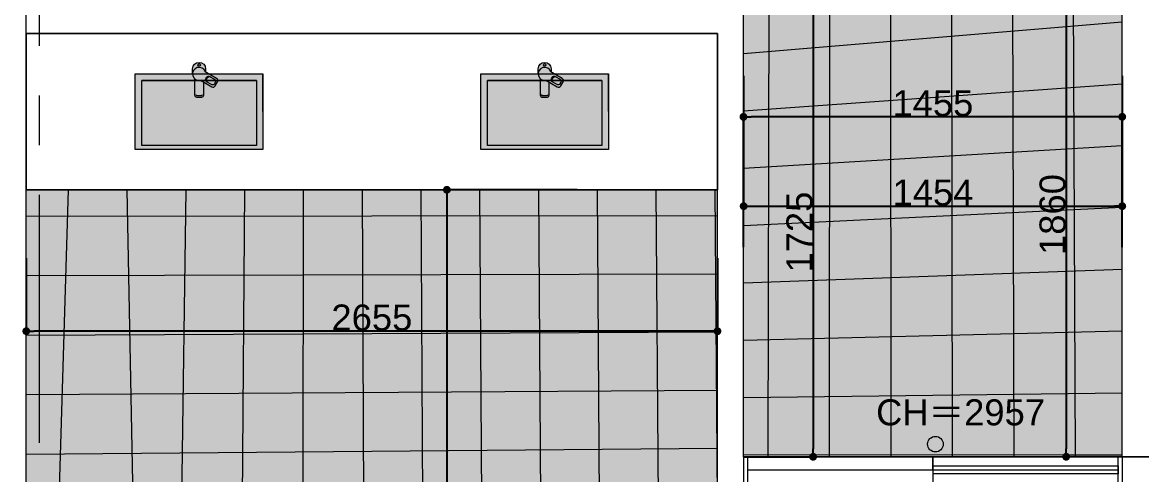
# Model space of a CAD drawing. Header units: millimetres. Extents: x 0 to 1313252738, y -131 to 560100888.
# Drawn here: x 1312631289 to 1312635588, y 560033109 to 560034845 of the extents above; entities that cross this region are included whole.
import ezdxf

# ---------------------------------------------------------------- set-up
doc = ezdxf.new("R2010")
doc.units = ezdxf.units.MM
doc.linetypes.add('CENTERX2', pattern=[101.60000000000001, 63.5, -12.7, 12.7, -12.7])
doc.layers.get('0').update_dxf_attribs({"lineweight": 0})
for name, color, linetype, lineweight in [('0002CH現状', 5, 'Continuous', 0), ('0005文字', 7, 'Continuous', 0), ('001通り芯', 6, 'CENTERX2', 0), ('002外周躯体', 7, 'Continuous', 13), ('003間仕切り', 7, 'Continuous', 13), ('004寸法', 7, 'Continuous', 0), ('005床材(石)', 7, 'Continuous', 0), ('006サウナヒータ-', 7, 'Continuous', 0), ('007石材', 7, 'Continuous', 0), ('008衛生陶器', 7, 'Continuous', 0), ('建具', 7, 'Continuous', 0)]:
    doc.layers.add(name, color=color, linetype=linetype, lineweight=lineweight)
doc.styles.add('onnjuku', font='arial.ttf')
doc.dimstyles.new('onnjuku', dxfattribs={"dimtxt": 100, "dimasz": 30, "dimexe": 1.25, "dimexo": 0.625, "dimtad": 1, "dimdec": 0, "dimtxsty": 'onnjuku', "dimblk": 'DOT', "dimcen": 2.5, "dimadec": 0, "dimazin": 0, "dimtfac": 1, "dimtdec": 0, "dimtmove": 0, "dimatfit": 3, "dimfxl": 500, "dimfxlon": 1, "dimarcsym": 0})
pattern_1 = [(180, (68091.55091500282, -10975.83522522449), (-1.42e-14, -228.6), []), (270, (68091.55091500282, -10975.83522522449), (228.6, -4.26e-14), [])]

# ---------------------------------------------------------------- blocks, each defined once
blk = doc.blocks.new('_Dot')
at = {"color": 0, "linetype": 'ByBlock', "lineweight": -2}
blk.add_line((-0.5, 0), (-1, 0), dxfattribs=at)
at = {"color": 0, "linetype": 'ByBlock', "const_width": 0.5}
blk.add_lwpolyline([(-0.25, 0, 1), (0.25, 0, 1)], format="xyb", close=True, dxfattribs=at)
blk = doc.blocks.new('*D138')
at = {"layer": '0002CH現状', "color": 0, "lineweight": -2, "transparency": 16777216}
for p, q in [((1312634059.125972, 560033982.185552), (1312634059.125972, 560034483.435552)), ((1312635484.125972, 560034482.185552), (1312634089.125972, 560034482.185552)), ((1312635514.125972, 560033982.185552), (1312635514.125972, 560034483.435552))]:
    blk.add_line(p, q, dxfattribs=at)
at = {"layer": 'Defpoints', "color": 0, "transparency": 16777216}
for p in [(1312634059.125972, 560034482.185552), (1312634059.125972, 560033177.233134), (1312635514.125972, 560033177.233134)]:
    blk.add_point(p, dxfattribs=at)
at = {"layer": '0002CH現状', "color": 0, "lineweight": -2, "transparency": 16777216, "xscale": 30, "yscale": 30, "zscale": 30, "rotation": 180}
blk.add_blockref('_Dot', (1312634059.125972, 560034482.185552), dxfattribs=at)
at = {"layer": '0002CH現状', "color": 0, "lineweight": -2, "transparency": 16777216, "xscale": 30, "yscale": 30, "zscale": 30}
blk.add_blockref('_Dot', (1312635514.125972, 560034482.185552), dxfattribs=at)
at = {"layer": '0002CH現状', "color": 0, "transparency": 16777216, "insert": (1312634786.625972, 560034533.8678508), "char_height": 100, "attachment_point": 5, "style": 'onnjuku'}
blk.add_mtext('1455', dxfattribs=at)
blk = doc.blocks.new('*D114')
at = {"layer": '004寸法', "color": 0, "lineweight": -2, "transparency": 16777216}
for p, q in [((1312634059.750973, 560034639.2119393), (1312634059.750973, 560034137.9619393)), ((1312635514.125972, 560034639.2119393), (1312635514.125972, 560034137.9619393)), ((1312634089.750973, 560034139.2119393), (1312635484.125972, 560034139.2119393))]:
    blk.add_line(p, q, dxfattribs=at)
at = {"layer": 'Defpoints', "color": 0, "transparency": 16777216}
for p in [(1312634059.750973, 560034902.2331344), (1312635514.125972, 560034902.2331344), (1312635514.125972, 560034139.2119393)]:
    blk.add_point(p, dxfattribs=at)
at = {"layer": '004寸法', "color": 0, "lineweight": -2, "transparency": 16777216, "xscale": 30, "yscale": 30, "zscale": 30, "rotation": 180}
blk.add_blockref('_Dot', (1312634059.750973, 560034139.2119393), dxfattribs=at)
at = {"layer": '004寸法', "color": 0, "lineweight": -2, "transparency": 16777216, "xscale": 30, "yscale": 30, "zscale": 30}
blk.add_blockref('_Dot', (1312635514.125972, 560034139.2119393), dxfattribs=at)
at = {"layer": '004寸法', "color": 0, "transparency": 16777216, "insert": (1312634786.938472, 560034190.8942382), "char_height": 100, "attachment_point": 5, "style": 'onnjuku'}
blk.add_mtext('1454', dxfattribs=at)
blk = doc.blocks.new('*D115')
at = {"layer": '004寸法', "color": 0, "lineweight": -2, "transparency": 16777216}
for p, q in [((1312635513.500973, 560035037.2331343), (1312635297.358815, 560035037.2331343)), ((1312635298.608815, 560035007.2331342), (1312635298.608815, 560033207.2331344)), ((1312635513.500973, 560033177.2331344), (1312635297.358815, 560033177.2331344))]:
    blk.add_line(p, q, dxfattribs=at)
at = {"layer": 'Defpoints', "color": 0, "transparency": 16777216}
for p in [(1312635514.125973, 560035037.2331343), (1312635298.608815, 560033177.2331344), (1312635514.125973, 560033177.2331344)]:
    blk.add_point(p, dxfattribs=at)
at = {"layer": '004寸法', "color": 0, "lineweight": -2, "transparency": 16777216, "xscale": 30, "yscale": 30, "zscale": 30}
for p, rotation in [((1312635298.608815, 560035037.2331343), 90), ((1312635298.608815, 560033177.2331344), 270)]:
    blk.add_blockref('_Dot', p, dxfattribs=dict(at, rotation=rotation))
at = {"layer": '004寸法', "color": 0, "transparency": 16777216, "insert": (1312635246.926517, 560034107.2331339), "char_height": 100, "attachment_point": 5, "rotation": 90, "style": 'onnjuku'}
blk.add_mtext('1860', dxfattribs=at)
blk = doc.blocks.new('*D92')
at = {"layer": '004寸法', "color": 0, "lineweight": -2, "transparency": 16777216}
for p, q in [((1312631304.125972, 560033939.108134), (1312631304.125972, 560033658.1322434)), ((1312633959.125972, 560033939.108134), (1312633959.125972, 560033658.1322434)), ((1312633929.125972, 560033659.3822432), (1312631334.125972, 560033659.3822432))]:
    blk.add_line(p, q, dxfattribs=at)
at = {"layer": 'Defpoints', "color": 0, "transparency": 16777216}
for p in [(1312631304.125972, 560033939.7331342), (1312633959.125972, 560033939.7331342), (1312631304.125972, 560033659.3822432)]:
    blk.add_point(p, dxfattribs=at)
at = {"layer": '004寸法', "color": 0, "lineweight": -2, "transparency": 16777216, "xscale": 30, "yscale": 30, "zscale": 30, "rotation": 180}
blk.add_blockref('_Dot', (1312631304.125972, 560033659.3822432), dxfattribs=at)
at = {"layer": '004寸法', "color": 0, "lineweight": -2, "transparency": 16777216, "xscale": 30, "yscale": 30, "zscale": 30}
blk.add_blockref('_Dot', (1312633959.125972, 560033659.3822432), dxfattribs=at)
at = {"layer": '004寸法', "color": 0, "transparency": 16777216, "insert": (1312632631.625972, 560033711.0645419), "char_height": 100, "attachment_point": 5, "style": 'onnjuku'}
blk.add_mtext('2655', dxfattribs=at)
blk = doc.blocks.new('*D76')
at = {"layer": '004寸法', "color": 0, "lineweight": -2, "transparency": 16777216}
for p, q in [((1312633419.818418, 560034202.2331344), (1312632918.568418, 560034202.2331344)), ((1312632919.818418, 560034172.2331344), (1312632919.818418, 560030857.2331345)), ((1312633419.818418, 560030827.2331345), (1312632918.568418, 560030827.2331345))]:
    blk.add_line(p, q, dxfattribs=at)
at = {"layer": 'Defpoints', "color": 0, "transparency": 16777216}
for p in [(1312633959.125972, 560034202.2331344), (1312632919.818418, 560030827.2331345), (1312633959.125972, 560030827.2331345)]:
    blk.add_point(p, dxfattribs=at)
at = {"layer": '004寸法', "color": 0, "lineweight": -2, "transparency": 16777216, "xscale": 30, "yscale": 30, "zscale": 30}
for p, rotation in [((1312632919.818418, 560034202.2331344), 90), ((1312632919.818418, 560030827.2331345), 270)]:
    blk.add_blockref('_Dot', p, dxfattribs=dict(at, rotation=rotation))
at = {"layer": '004寸法', "color": 0, "transparency": 16777216, "insert": (1312632868.102013, 560032514.7331338), "char_height": 100, "attachment_point": 5, "rotation": 90, "style": 'onnjuku'}
blk.add_mtext('3375', dxfattribs=at)
blk = doc.blocks.new('*D74')
at = {"layer": '0005文字', "color": 0, "lineweight": -2, "transparency": 16777216}
for p, q in [((1312634060.375973, 560034902.2331346), (1312634327.699434, 560034902.2331346)), ((1312634326.449434, 560034872.2331346), (1312634326.449434, 560033207.2331344)), ((1312634060.375973, 560033177.2331344), (1312634327.699434, 560033177.2331344))]:
    blk.add_line(p, q, dxfattribs=at)
at = {"layer": 'Defpoints', "color": 0, "transparency": 16777216}
for p in [(1312634059.750973, 560034902.2331346), (1312634059.750973, 560033177.2331344), (1312634326.449434, 560033177.2331344)]:
    blk.add_point(p, dxfattribs=at)
at = {"layer": '0005文字', "color": 0, "lineweight": -2, "transparency": 16777216, "xscale": 30, "yscale": 30, "zscale": 30}
for p, rotation in [((1312634326.449434, 560034902.2331346), 90), ((1312634326.449434, 560033177.2331344), 270)]:
    blk.add_blockref('_Dot', p, dxfattribs=dict(at, rotation=rotation))
at = {"layer": '0005文字', "color": 0, "transparency": 16777216, "insert": (1312634274.767136, 560034039.733134), "char_height": 100, "attachment_point": 5, "rotation": 90, "style": 'onnjuku'}
blk.add_mtext('1725', dxfattribs=at)

msp = doc.modelspace()

# ---------------------------------------------------------------- hatches: boundary and pattern name
at = {"layer": '0002CH現状', "transparency": 33554687}
h = msp.add_hatch(color=5, dxfattribs=at)
h.dxf.hatch_style = 1
h.paths.add_polyline_path([(1312634766.403833, 560033225.6749926, 1), (1312634826.218787, 560033225.6749926, 1)])
at = {"layer": '005床材(石)', "true_color": 0x939598, "transparency": 33554556}
h = msp.add_hatch(color=252, dxfattribs=at)
h.dxf.hatch_style = 1
h.paths.add_polyline_path([(1312636513.966737, 560036011.4351348), (1312638713.966737, 560036011.4351348), (1312638704.125972, 560038330.733134), (1312633429.125972, 560038330.733134), (1312633429.125972, 560041160.7331392), (1312631829.125972, 560041160.7331392), (1312631809.125971, 560041160.7331392), (1312631809.125972, 560035992.2331342), (1312631854.125972, 560035992.2331342), (1312632134.125972, 560035992.2331342), (1312632134.125972, 560035967.233134), (1312631854.125972, 560035967.233134), (1312631854.125972, 560035762.233134), (1312632949.125972, 560035762.233134), (1312632949.125972, 560035967.233134), (1312632709.125972, 560035967.233134), (1312632709.125972, 560035992.2331342), (1312633219.125972, 560035992.2331342), (1312633219.125972, 560035967.233134), (1312632979.125972, 560035967.233134), (1312632979.125972, 560035762.233134), (1312634029.125972, 560035762.233134), (1312634029.125972, 560035967.233134), (1312633794.125972, 560035967.233134), (1312633794.125972, 560035992.2331342), (1312634059.125972, 560035992.2331342), (1312634059.125972, 560035762.233134), (1312636504.125972, 560035762.233134), (1312636504.125972, 560035862.233134), (1312636504.125972, 560035962.233134)])
h.paths.add_polyline_path([(1312635514.125972, 560035037.233134), (1312636484.249844, 560035037.4254731), (1312636484.249844, 560035057.4433168), (1312636484.125972, 560035642.2331342), (1312636484.125972, 560035662.233134), (1312636504.125972, 560035662.233134), (1312636504.125972, 560035762.233134), (1312634059.125972, 560035762.233134), (1312634059.125972, 560034902.233134), (1312634059.125972, 560033177.233134), (1312635514.125972, 560033177.233134)])
h.paths.add_polyline_path([(1312634029.125972, 560035762.233134), (1312632979.125972, 560035762.233134), (1312632979.125972, 560034902.233134), (1312634029.125972, 560034902.233134)])
h.paths.add_polyline_path([(1312632949.125972, 560035762.233134), (1312631854.125972, 560035762.233134), (1312631854.125972, 560034902.233134), (1312632949.125972, 560034902.233134)])
at = {"layer": '005床材(石)', "true_color": 0xc7c8ca, "transparency": 33554556}
h = msp.add_hatch(color=9, dxfattribs=at)
h.dxf.hatch_style = 1
h.paths.add_polyline_path([(1312638704.125972, 560033077.233134), (1312636819.125972, 560033077.233134), (1312636729.125972, 560033077.233134), (1312633959.125972, 560033077.233134), (1312633959.125972, 560034202.233134), (1312631304.125972, 560034202.233134), (1312631304.125972, 560030877.2331342), (1312631754.125972, 560030877.2331342), (1312631754.125972, 560030827.2331342), (1312632583.125972, 560030827.2331342), (1312635899.125972, 560030827.2331342), (1312636399.125972, 560030827.2331342), (1312636399.125972, 560031877.2331342), (1312636704.125972, 560031877.2331342), (1312636704.125972, 560030377.2331343), (1312637544.125972, 560030377.2331343), (1312637544.125972, 560030212.233134), (1312638504.125972, 560030212.233134), (1312638504.125972, 560030777.233134), (1312638704.125972, 560030777.233134)])
at = {"layer": '006サウナヒータ-', "transparency": 33554556}
h = msp.add_hatch(dxfattribs=at)
h.set_pattern_fill('ANSI37', color=0, scale=72, angle=135)
h.set_pattern_definition(pattern_1)
h.paths.add_polyline_path([(1312633429.125972, 560041160.733134), (1312635001.625972, 560041160.733134), (1312635001.625972, 560041412.233134), (1312634397.125972, 560041412.233134), (1312634397.125972, 560041378.7331392), (1312633098.125972, 560041378.7331392), (1312633098.125972, 560041335.7331392), (1312633109.125987, 560041335.7331392), (1312633109.125987, 560041160.7331328), (1312633109.125987, 560041160.7331327), (1312633109.125987, 560041335.7331392), (1312633089.125987, 560041335.7331392), (1312633089.125987, 560041160.733133), (1312633089.125987, 560041160.7331328), (1312633089.125987, 560041335.7331392), (1312633069.125987, 560041335.7331392), (1312633069.125986, 560041160.7331331), (1312633069.125987, 560041160.733133), (1312633069.125987, 560041335.7331392), (1312633049.125986, 560041335.7331392), (1312633049.125986, 560041160.7331332), (1312633049.125986, 560041160.7331331), (1312633049.125986, 560041335.7331392), (1312633029.125986, 560041335.7331392), (1312633029.125986, 560041160.7331333), (1312633029.125986, 560041160.7331332), (1312633029.125986, 560041335.7331392), (1312633009.125986, 560041335.7331392), (1312633009.125986, 560041160.7331334), (1312633009.125986, 560041160.7331333), (1312633009.125986, 560041335.7331392), (1312632989.125986, 560041335.7331392), (1312632989.125986, 560041160.7331334), (1312632989.125986, 560041160.7331333), (1312632989.125986, 560041335.7331392), (1312632969.125985, 560041335.7331392), (1312632969.125985, 560041160.7331336), (1312632969.125985, 560041160.7331334), (1312632969.125985, 560041335.7331392), (1312632949.125985, 560041335.7331392), (1312632949.125985, 560041160.7331336), (1312632949.125985, 560041160.7331336), (1312632949.125985, 560041335.7331392), (1312632929.125985, 560041335.7331392), (1312632929.125985, 560041160.7331338), (1312632929.125985, 560041160.7331336), (1312632929.125985, 560041335.7331392), (1312632909.125985, 560041335.7331392), (1312632909.125985, 560041160.7331339), (1312632909.125985, 560041160.7331338), (1312632909.125985, 560041335.7331392), (1312632889.125985, 560041335.7331392), (1312632889.125984, 560041160.733134), (1312632889.125985, 560041160.7331339), (1312632889.125985, 560041335.7331392), (1312632869.125984, 560041335.7331392), (1312632869.125984, 560041160.733134), (1312632869.125984, 560041160.733134), (1312632869.125984, 560041335.7331392), (1312632849.125984, 560041335.7331392), (1312632849.125984, 560041160.733134), (1312632849.125984, 560041160.733134), (1312632849.125984, 560041335.7331392), (1312632829.125984, 560041335.7331392), (1312632829.125983, 560041160.7331342), (1312632829.125984, 560041160.733134), (1312632829.125984, 560041335.7331392), (1312632809.125984, 560041335.7331392), (1312632809.125983, 560041160.7331343), (1312632809.125984, 560041160.7331342), (1312632809.125984, 560041335.7331392), (1312632789.125983, 560041335.7331392), (1312632789.125983, 560041160.7331345), (1312632789.125983, 560041160.7331343), (1312632789.125983, 560041335.7331392), (1312632769.125983, 560041335.7331392), (1312632769.125983, 560041160.7331346), (1312632769.125983, 560041160.7331345), (1312632769.125983, 560041335.7331392), (1312632749.125983, 560041335.7331392), (1312632749.125983, 560041160.7331346), (1312632749.125983, 560041160.7331346), (1312632749.125983, 560041335.7331392), (1312632729.125983, 560041335.7331392), (1312632729.125982, 560041160.7331349), (1312632729.125983, 560041160.7331346), (1312632729.125983, 560041335.7331392), (1312632709.125982, 560041335.7331392), (1312632709.125982, 560041160.7331349), (1312632709.125982, 560041160.7331346), (1312632709.125982, 560041335.7331392), (1312632689.125982, 560041335.7331392), (1312632689.125982, 560041160.7331349), (1312632689.125982, 560041160.7331349), (1312632689.125982, 560041335.7331392), (1312632669.125982, 560041335.7331392), (1312632669.125982, 560041160.733135), (1312632669.125982, 560041160.7331349), (1312632669.125982, 560041335.7331392), (1312632649.125982, 560041335.7331392), (1312632649.125981, 560041160.7331351), (1312632649.125982, 560041160.733135), (1312632649.125982, 560041335.7331392), (1312632629.125981, 560041335.7331392), (1312632629.125981, 560041160.7331353), (1312632629.125981, 560041160.7331351), (1312632629.125981, 560041335.7331392), (1312632609.125981, 560041335.7331392), (1312632609.125981, 560041160.7331353), (1312632609.125981, 560041160.7331353), (1312632609.125981, 560041335.7331392), (1312632589.125981, 560041335.7331392), (1312632589.125981, 560041160.7331357), (1312632589.125981, 560041160.7331353), (1312632589.125981, 560041335.7331392), (1312632529.12598, 560041335.7331392), (1312632529.12598, 560041160.7331357), (1312632529.12598, 560041160.7331357), (1312632529.12598, 560041335.7331392), (1312632509.12598, 560041335.7331392), (1312632509.12598, 560041160.7331358), (1312632509.12598, 560041160.7331357), (1312632509.12598, 560041335.7331392), (1312632489.12598, 560041335.7331392), (1312632489.125979, 560041160.733136), (1312632489.12598, 560041160.7331358), (1312632489.12598, 560041335.7331392), (1312632469.125979, 560041335.7331392), (1312632469.125979, 560041160.7331362), (1312632469.125979, 560041160.733136), (1312632469.125979, 560041335.7331392), (1312632449.125979, 560041335.7331392), (1312632449.125979, 560041160.7331363), (1312632449.125979, 560041160.7331362), (1312632449.125979, 560041335.7331392), (1312632429.125979, 560041335.7331392), (1312632429.125979, 560041160.7331363), (1312632429.125979, 560041160.7331363), (1312632429.125979, 560041335.7331392), (1312632409.125979, 560041335.7331392), (1312632409.125979, 560041160.7331363), (1312632409.125979, 560041160.7331363), (1312632409.125979, 560041335.7331392), (1312632389.125979, 560041335.7331392), (1312632389.125978, 560041160.7331365), (1312632389.125979, 560041160.7331363), (1312632389.125979, 560041335.7331392), (1312632369.125978, 560041335.7331392), (1312632369.125978, 560041160.7331367), (1312632369.125978, 560041160.7331365), (1312632369.125978, 560041335.7331392), (1312632349.125978, 560041335.7331392), (1312632349.125978, 560041160.7331368), (1312632349.125978, 560041160.7331367), (1312632349.125978, 560041335.7331392), (1312632329.125978, 560041335.7331392), (1312632329.125978, 560041160.7331369), (1312632329.125978, 560041160.7331368), (1312632329.125978, 560041335.7331392), (1312632309.125978, 560041335.7331392), (1312632309.125977, 560041160.733137), (1312632309.125978, 560041160.7331369), (1312632309.125978, 560041335.7331392), (1312632289.125977, 560041335.7331392), (1312632289.125977, 560041160.7331371), (1312632289.125977, 560041160.733137), (1312632289.125977, 560041335.7331392), (1312632269.125977, 560041335.7331392), (1312632269.125977, 560041160.7331371), (1312632269.125977, 560041160.733137), (1312632269.125977, 560041335.7331392), (1312632249.125977, 560041335.7331392), (1312632249.125977, 560041160.7331372), (1312632249.125977, 560041160.7331371), (1312632249.125977, 560041335.7331392), (1312632229.125977, 560041335.7331392), (1312632229.125976, 560041160.7331372), (1312632229.125977, 560041160.7331372), (1312632229.125977, 560041335.7331392), (1312632209.125977, 560041335.7331392), (1312632209.125976, 560041160.7331374), (1312632209.125977, 560041160.7331372), (1312632209.125977, 560041335.7331392), (1312632189.125976, 560041335.7331392), (1312632189.125976, 560041160.7331376), (1312632189.125976, 560041160.7331374), (1312632189.125976, 560041335.7331392), (1312632169.125976, 560041335.7331392), (1312632169.125976, 560041160.7331377), (1312632169.125976, 560041160.7331376), (1312632169.125976, 560041335.7331392), (1312632149.125976, 560041335.7331392), (1312632149.125976, 560041160.7331378), (1312632149.125976, 560041160.7331377), (1312632149.125976, 560041335.7331392), (1312632129.125975, 560041335.7331392), (1312632129.125975, 560041160.7331378), (1312632129.125975, 560041160.7331377), (1312632129.125975, 560041335.7331392), (1312632109.125975, 560041335.7331392), (1312632109.125975, 560041160.733138), (1312632109.125975, 560041160.7331378), (1312632109.125975, 560041335.7331392), (1312632089.125975, 560041335.7331392), (1312632089.125975, 560041160.733138), (1312632089.125975, 560041160.733138), (1312632089.125975, 560041335.7331392), (1312632069.125975, 560041335.7331392), (1312632069.125974, 560041160.7331381), (1312632069.125975, 560041160.733138), (1312632069.125975, 560041335.7331392), (1312632049.125975, 560041335.7331392), (1312632049.125974, 560041160.7331383), (1312632049.125975, 560041160.7331381), (1312632049.125975, 560041335.7331392), (1312632029.125974, 560041335.7331392), (1312632029.125974, 560041160.7331383), (1312632029.125974, 560041160.7331383), (1312632029.125974, 560041335.7331392), (1312632009.125974, 560041335.7331392), (1312632009.125974, 560041160.7331384), (1312632009.125974, 560041160.7331383), (1312632009.125974, 560041335.7331392), (1312631989.125974, 560041335.7331392), (1312631989.125973, 560041160.7331384), (1312631989.125974, 560041160.7331383), (1312631989.125974, 560041335.7331392), (1312631969.125974, 560041335.7331392), (1312631969.125973, 560041160.7331387), (1312631969.125974, 560041160.7331384), (1312631969.125974, 560041335.7331392), (1312631949.125973, 560041335.7331392), (1312631949.125973, 560041160.7331388), (1312631949.125973, 560041160.7331387), (1312631949.125973, 560041335.7331392), (1312631929.125973, 560041335.7331392), (1312631929.125973, 560041160.7331388), (1312631929.125973, 560041160.7331388), (1312631929.125973, 560041335.7331392), (1312631909.125973, 560041335.7331392), (1312631909.125973, 560041160.7331389), (1312631909.125973, 560041160.7331388), (1312631909.125973, 560041335.7331392), (1312631889.125973, 560041335.7331392), (1312631889.125972, 560041160.7331392), (1312631889.125973, 560041160.7331389), (1312631889.125973, 560041335.7331392), (1312631869.125972, 560041335.7331392), (1312631869.125972, 560041160.7331392), (1312631849.125972, 560041160.7331392), (1312631849.125972, 560041335.7331392), (1312631829.125972, 560041335.7331392), (1312631829.125972, 560041160.7331392), (1312631809.125971, 560041160.7331392), (1312631809.125972, 560035992.2331342), (1312631854.125972, 560035992.2331342), (1312632134.125972, 560035992.2331342), (1312632134.125972, 560035967.233134), (1312631854.125972, 560035967.233134), (1312631854.125972, 560035762.233134), (1312632949.125972, 560035762.233134), (1312632949.125972, 560035967.233134), (1312632709.125972, 560035967.233134), (1312632709.125972, 560035992.2331342), (1312633219.125972, 560035992.2331342), (1312633219.125972, 560035967.233134), (1312632979.125972, 560035967.233134), (1312632979.125972, 560035762.233134), (1312634029.125972, 560035762.233134), (1312634029.125972, 560035967.233134), (1312633794.125972, 560035967.233134), (1312633794.125972, 560035992.2331342), (1312634059.125972, 560035992.2331342), (1312634059.125972, 560035762.233134), (1312636504.125972, 560035762.233134), (1312636504.125972, 560035862.233134), (1312636504.125972, 560035962.233134), (1312636544.972286, 560036012.233134), (1312638744.972287, 560036012.233134), (1312638704.125972, 560038330.733134), (1312633429.125972, 560038330.733134)])
h.paths.add_polyline_path([(1312636484.249844, 560035057.4433168), (1312636484.125972, 560035642.2331342), (1312636484.125972, 560035662.233134), (1312636504.125972, 560035662.233134), (1312636504.125972, 560035762.233134), (1312634059.125972, 560035762.233134), (1312634059.125972, 560034902.233134), (1312634059.125972, 560033177.233134), (1312635514.125972, 560033177.233134), (1312635514.125972, 560035037.233134), (1312636484.249844, 560035037.4254731)])
h.paths.add_polyline_path([(1312634029.125972, 560035762.233134), (1312632979.125972, 560035762.233134), (1312632979.125972, 560034902.233134), (1312634029.125972, 560034902.233134)])
h.paths.add_polyline_path([(1312632949.125972, 560035762.233134), (1312631854.125972, 560035762.233134), (1312631854.125972, 560034902.233134), (1312632949.125972, 560034902.233134)])
h = msp.add_hatch(dxfattribs=at)
h.set_pattern_fill('ANSI37', color=0, scale=72, angle=135)
h.set_pattern_definition(pattern_1)
h.paths.add_polyline_path([(1312633959.125972, 560034202.233134), (1312631304.125972, 560034202.233134), (1312631304.125972, 560030877.2331342), (1312631754.125972, 560030877.2331342), (1312631754.125972, 560030827.2331342), (1312632583.125972, 560030827.2331342), (1312635899.125972, 560030827.2331342), (1312636399.125972, 560030827.2331342), (1312636399.125972, 560031877.2331342), (1312636704.125972, 560031877.2331342), (1312636704.125972, 560030377.2331343), (1312637544.125972, 560030377.2331343), (1312637544.125972, 560030212.233134), (1312638504.125972, 560030212.233134), (1312638504.125972, 560030777.233134), (1312638704.125972, 560030777.233134), (1312638704.125972, 560033077.233134), (1312636819.125972, 560033077.233134), (1312636729.125972, 560033077.233134), (1312633959.125972, 560033077.233134)])
at = {"layer": '008衛生陶器'}
h = msp.add_hatch(color=256, dxfattribs=at)
h.dxf.hatch_style = 1
h.paths.add_polyline_path([(1312631950.608241, 560034622.1444035), (1312631747.865321, 560034622.1444035), (1312631747.865321, 560034372.1444035), (1312632187.865321, 560034372.1444035), (1312632187.865321, 560034622.1444035), (1312632039.971415, 560034622.1444035, -0.1550729069515483), (1312632038.673767, 560034616.22778), (1312632030.044126, 560034601.2808024, -0.4142135648326373), (1312632016.383872, 560034597.6205484), (1312631985.608242, 560034615.3888668), (1312631985.608242, 560034564.9834732, -0.4142135623730958), (1312631978.608241, 560034557.9834732), (1312631957.608241, 560034557.9834732, -0.4142135623730951), (1312631950.608241, 560034564.9834732)], flags=0)
h.paths.add_polyline_path([(1312631942.865321, 560034647.1438596), (1312631942.865321, 560034647.1444035), (1312631722.865321, 560034647.1444035), (1312631722.865321, 560034357.1444035), (1312632212.865321, 560034357.1444035), (1312632212.865321, 560034647.1444035), (1312632005.124604, 560034647.1444035), (1312632035.013513, 560034629.8880339, -0.2434998529817749), (1312632039.971415, 560034622.1444035), (1312632187.865321, 560034622.1444035), (1312632187.865321, 560034372.1444035), (1312631747.865321, 560034372.1444035), (1312631747.865321, 560034622.1444035), (1312631950.608241, 560034622.1444035), (1312631950.608241, 560034629.0559212, -0.2050259976580694)], flags=17)
h.paths.add_polyline_path([(1312631985.608242, 560034615.3888668), (1312631973.907309, 560034622.1444035), (1312631950.608241, 560034622.1444035), (1312631950.608241, 560034564.9834732, 0.4142135623730951), (1312631957.608241, 560034557.9834732), (1312631978.608241, 560034557.9834732, 0.4142135623730951), (1312631985.608242, 560034564.9834732)], flags=0)
h.paths.add_polyline_path([(1312631942.865321, 560034647.1444035, 0.476038314882645), (1312631972.988379, 560034622.6749476), (1312631973.907309, 560034622.1444035), (1312631973.907309, 560034622.1444035), (1312631993.067548, 560034622.1444035, -0.1882625669440174), (1312631993.945231, 560034627.8960118), (1312631997.574873, 560034634.1827352, -0.4142135594913529), (1312632008.503076, 560034637.1109383), (1312632027.183386, 560034626.3258559, -0.1759637925065705), (1312632030.697064, 560034622.1444035), (1312632039.971415, 560034622.1444035, 0.2434998529817749), (1312632035.013513, 560034629.8880339), (1312632005.124604, 560034647.1444035)], flags=0)
h.paths.add_polyline_path([(1312631942.865321, 560034647.1444035), (1312632005.124604, 560034647.1444035), (1312631991.618021, 560034654.942433, 0.8527606071672857)])
h.paths.add_polyline_path([(1312631942.865321, 560034666.2859253), (1312631942.865321, 560034647.1438596, -0.8527700033611896), (1312631991.618021, 560034654.942433), (1312631992.865321, 560034654.2223039), (1312631992.865321, 560034666.2859253, 1)])
h.paths.add_polyline_path([(1312631962.865321, 560034681.2859253, -1), (1312631972.865321, 560034681.2859253, -1)], flags=16)
h.paths.add_polyline_path([(1312631962.865321, 560034681.2859253, 1), (1312631972.865321, 560034681.2859253, 1)], flags=0)
h.paths.add_polyline_path([(1312631950.608241, 560034629.0559212, -0.2050259976514249), (1312631942.865321, 560034647.1438596), (1312631942.865321, 560034647.1444035), (1312631722.865321, 560034647.1444035), (1312631722.865321, 560034357.1444035), (1312632212.865321, 560034357.1444035), (1312632212.865321, 560034647.1444035), (1312632005.124604, 560034647.1444035), (1312632035.013513, 560034629.8880339, -0.2434998529817749), (1312632039.971415, 560034622.1444035), (1312632039.971415, 560034622.1444035), (1312632187.865321, 560034622.1444035), (1312632187.865321, 560034372.1444035), (1312631747.865321, 560034372.1444035), (1312631747.865321, 560034622.1444035), (1312631950.608241, 560034622.1444035)], flags=17)
h.paths.add_polyline_path([(1312631950.608241, 560034629.0559212), (1312631950.608241, 560034622.1444035), (1312631967.865321, 560034622.1444035, -0.1928073641222115)], flags=0)
h.paths.add_polyline_path([(1312631942.865321, 560034647.1444035, 0.476038314882645), (1312631972.988379, 560034622.6749476), (1312631973.907309, 560034622.1444035), (1312631993.067548, 560034622.1444035), (1312632039.971415, 560034622.1444035, 0.2434998529817749), (1312632035.013513, 560034629.8880339), (1312632005.124604, 560034647.1444035)], flags=0)
at = {"layer": '008衛生陶器', "true_color": 0xffffff}
h = msp.add_hatch(color=7, dxfattribs=at)
h.dxf.hatch_style = 1
h.paths.add_polyline_path([(1312631985.608242, 560034615.3888668), (1312631973.907309, 560034622.1444035), (1312631950.608241, 560034622.1444035), (1312631950.608241, 560034564.9834732, 0.4142135623730951), (1312631957.608241, 560034557.9834732), (1312631978.608241, 560034557.9834732, 0.4142135623730951), (1312631985.608242, 560034564.9834732)], flags=16)
h.paths.add_polyline_path([(1312631950.608241, 560034564.9834732), (1312631950.608241, 560034622.1444035), (1312631747.865321, 560034622.1444035), (1312631747.865321, 560034372.1444035), (1312632187.865321, 560034372.1444035), (1312632187.865321, 560034622.1444035), (1312632039.971415, 560034622.1444035, -0.155072906951548), (1312632038.673767, 560034616.22778), (1312632030.044126, 560034601.2808024, -0.4142135648326374), (1312632016.383872, 560034597.6205484), (1312631985.608242, 560034615.3888668), (1312631985.608242, 560034564.9834732, -0.4142135623730951), (1312631978.608241, 560034557.9834732), (1312631957.608241, 560034557.9834732, -0.414213562373095)], flags=17)
h.paths.add_polyline_path([(1312631942.865321, 560034647.1438596), (1312631942.865321, 560034647.1444035), (1312631722.865321, 560034647.1444035), (1312631722.865321, 560034357.1444035), (1312632212.865321, 560034357.1444035), (1312632212.865321, 560034647.1444035), (1312632005.124604, 560034647.1444035), (1312632035.013513, 560034629.8880339, -0.2434998529817745), (1312632039.971415, 560034622.1444035), (1312632187.865321, 560034622.1444035), (1312632187.865321, 560034372.1444035), (1312631747.865321, 560034372.1444035), (1312631747.865321, 560034622.1444035), (1312631950.608241, 560034622.1444035), (1312631950.608241, 560034629.0559212, -0.2050259976527539)])
h.paths.add_polyline_path([(1312631950.608241, 560034629.0559212), (1312631950.608241, 560034622.1444035), (1312631967.865321, 560034622.1444035, -0.1928073641222115)], flags=16)
h.paths.add_polyline_path([(1312632005.124604, 560034647.1444035), (1312632005.124604, 560034647.1444035), (1312631942.865321, 560034647.1444035, 0.4760383148826448), (1312631972.988379, 560034622.6749476), (1312631973.907309, 560034622.1444035), (1312632039.971415, 560034622.1444035, 0.2434998529817744), (1312632035.013513, 560034629.8880339)], flags=17)
h.paths.add_polyline_path([(1312632030.111589, 560034615.3976526, 0.222064265694286), (1312632030.697064, 560034622.1444035), (1312631995.865387, 560034622.1444035, 0.2671655454221206), (1312631999.866063, 560034615.2400135), (1312632015.553745, 560034606.1827261, 0.4142135594913531), (1312632026.481948, 560034609.1109293)], flags=0)
h.paths.add_polyline_path([(1312632038.673767, 560034616.22778, 0.1550729069515513), (1312632039.971415, 560034622.1444035), (1312631973.907309, 560034622.1444035), (1312632016.383872, 560034597.6205484, 0.414213564832637), (1312632030.044126, 560034601.2808024)], flags=16)
h.paths.add_polyline_path([(1312631972.988379, 560034622.6749476, -0.0516419205090461), (1312631967.865321, 560034622.1444035), (1312631973.907309, 560034622.1444035)], flags=16)
h.paths.add_polyline_path([(1312631962.865321, 560034681.2859253, 1), (1312631972.865321, 560034681.2859253, 1)])
at = {"layer": '008衛生陶器'}
h = msp.add_hatch(color=256, dxfattribs=at)
h.dxf.hatch_style = 1
h.paths.add_polyline_path([(1312633278.108241, 560034622.1444035), (1312633075.365321, 560034622.1444035), (1312633075.365321, 560034372.1444035), (1312633515.365321, 560034372.1444035), (1312633515.365321, 560034622.1444035), (1312633367.471415, 560034622.1444035, -0.1550729069515483), (1312633366.173767, 560034616.2277797), (1312633357.544126, 560034601.2808024, -0.4142135648326373), (1312633343.883872, 560034597.6205481), (1312633313.108241, 560034615.3888668), (1312633313.108241, 560034564.9834731, -0.4142135623730958), (1312633306.108242, 560034557.9834731), (1312633285.108242, 560034557.9834731, -0.4142135623730951), (1312633278.108241, 560034564.9834731)], flags=0)
h.paths.add_polyline_path([(1312633270.365321, 560034647.1438594), (1312633270.365321, 560034647.1444035), (1312633050.365321, 560034647.1444035), (1312633050.365321, 560034357.1444035), (1312633540.365321, 560034357.1444035), (1312633540.365321, 560034647.1444035), (1312633332.624604, 560034647.1444035), (1312633362.513513, 560034629.8880337, -0.2434998529817749), (1312633367.471415, 560034622.1444035), (1312633515.365321, 560034622.1444035), (1312633515.365321, 560034372.1444035), (1312633075.365321, 560034372.1444035), (1312633075.365321, 560034622.1444035), (1312633278.108241, 560034622.1444035), (1312633278.108241, 560034629.055921, -0.2050259976580694)], flags=17)
h.paths.add_polyline_path([(1312633313.108241, 560034615.3888668), (1312633301.407309, 560034622.1444035), (1312633278.108241, 560034622.1444035), (1312633278.108241, 560034564.9834731, 0.4142135623730951), (1312633285.108242, 560034557.9834731), (1312633306.108242, 560034557.9834731, 0.4142135623730951), (1312633313.108241, 560034564.9834731)], flags=0)
h.paths.add_polyline_path([(1312633270.365321, 560034647.1444035, 0.476038314882645), (1312633300.488379, 560034622.6749475), (1312633301.407309, 560034622.1444035), (1312633301.407309, 560034622.1444035), (1312633320.567547, 560034622.1444035, -0.1882625669440174), (1312633321.445231, 560034627.8960117), (1312633325.074872, 560034634.1827352, -0.4142135594913529), (1312633336.003076, 560034637.1109382), (1312633354.683386, 560034626.3258559, -0.1759637925065705), (1312633358.197065, 560034622.1444035), (1312633367.471415, 560034622.1444035, 0.2434998529817749), (1312633362.513513, 560034629.8880337), (1312633332.624604, 560034647.1444035)], flags=0)
h.paths.add_polyline_path([(1312633270.365321, 560034647.1444035), (1312633332.624604, 560034647.1444035), (1312633319.118021, 560034654.942433, 0.8527606071672857)])
h.paths.add_polyline_path([(1312633270.365321, 560034666.2859251), (1312633270.365321, 560034647.1438594, -0.8527700033611896), (1312633319.118021, 560034654.942433), (1312633320.365321, 560034654.2223037), (1312633320.365321, 560034666.2859251, 1)])
h.paths.add_polyline_path([(1312633290.365321, 560034681.2859251, -1), (1312633300.365321, 560034681.2859251, -1)], flags=16)
h.paths.add_polyline_path([(1312633290.365321, 560034681.2859251, 1), (1312633300.365321, 560034681.2859251, 1)], flags=0)
h.paths.add_polyline_path([(1312633278.108241, 560034629.055921, -0.2050259976514249), (1312633270.365321, 560034647.1438594), (1312633270.365321, 560034647.1444035), (1312633050.365321, 560034647.1444035), (1312633050.365321, 560034357.1444035), (1312633540.365321, 560034357.1444035), (1312633540.365321, 560034647.1444035), (1312633332.624604, 560034647.1444035), (1312633362.513513, 560034629.8880337, -0.2434998529817749), (1312633367.471415, 560034622.1444035), (1312633367.471415, 560034622.1444035), (1312633515.365321, 560034622.1444035), (1312633515.365321, 560034372.1444035), (1312633075.365321, 560034372.1444035), (1312633075.365321, 560034622.1444035), (1312633278.108241, 560034622.1444035)], flags=17)
h.paths.add_polyline_path([(1312633278.108241, 560034629.055921), (1312633278.108241, 560034622.1444035), (1312633295.365321, 560034622.1444035, -0.1928073641222115)], flags=0)
h.paths.add_polyline_path([(1312633270.365321, 560034647.1444035, 0.476038314882645), (1312633300.488379, 560034622.6749475), (1312633301.407309, 560034622.1444035), (1312633320.567547, 560034622.1444035), (1312633367.471415, 560034622.1444035, 0.2434998529817749), (1312633362.513513, 560034629.8880337), (1312633332.624604, 560034647.1444035)], flags=0)
at = {"layer": '008衛生陶器', "true_color": 0xffffff}
h = msp.add_hatch(color=7, dxfattribs=at)
h.dxf.hatch_style = 1
h.paths.add_polyline_path([(1312633313.108241, 560034615.3888668), (1312633301.407309, 560034622.1444035), (1312633278.108241, 560034622.1444035), (1312633278.108241, 560034564.9834731, 0.4142135623730951), (1312633285.108242, 560034557.9834731), (1312633306.108242, 560034557.9834731, 0.4142135623730951), (1312633313.108241, 560034564.9834731)], flags=16)
h.paths.add_polyline_path([(1312633278.108241, 560034564.9834731), (1312633278.108241, 560034622.1444035), (1312633075.365321, 560034622.1444035), (1312633075.365321, 560034372.1444035), (1312633515.365321, 560034372.1444035), (1312633515.365321, 560034622.1444035), (1312633367.471415, 560034622.1444035, -0.155072906951548), (1312633366.173767, 560034616.2277797), (1312633357.544126, 560034601.2808024, -0.4142135648326374), (1312633343.883872, 560034597.6205481), (1312633313.108241, 560034615.3888668), (1312633313.108241, 560034564.9834731, -0.4142135623730951), (1312633306.108242, 560034557.9834731), (1312633285.108242, 560034557.9834731, -0.414213562373095)], flags=17)
h.paths.add_polyline_path([(1312633270.365321, 560034647.1438594), (1312633270.365321, 560034647.1444035), (1312633050.365321, 560034647.1444035), (1312633050.365321, 560034357.1444035), (1312633540.365321, 560034357.1444035), (1312633540.365321, 560034647.1444035), (1312633332.624604, 560034647.1444035), (1312633362.513513, 560034629.8880337, -0.2434998529817745), (1312633367.471415, 560034622.1444035), (1312633515.365321, 560034622.1444035), (1312633515.365321, 560034372.1444035), (1312633075.365321, 560034372.1444035), (1312633075.365321, 560034622.1444035), (1312633278.108241, 560034622.1444035), (1312633278.108241, 560034629.055921, -0.2050259976527539)])
h.paths.add_polyline_path([(1312633278.108241, 560034629.055921), (1312633278.108241, 560034622.1444035), (1312633295.365321, 560034622.1444035, -0.1928073641222115)], flags=16)
h.paths.add_polyline_path([(1312633332.624604, 560034647.1444035), (1312633332.624604, 560034647.1444035), (1312633270.365321, 560034647.1444035, 0.4760383148826448), (1312633300.488379, 560034622.6749475), (1312633301.407309, 560034622.1444035), (1312633367.471415, 560034622.1444035, 0.2434998529817744), (1312633362.513513, 560034629.8880337)], flags=17)
h.paths.add_polyline_path([(1312633357.61159, 560034615.3976524, 0.222064265694286), (1312633358.197065, 560034622.1444035), (1312633323.365387, 560034622.1444035, 0.2671655454221206), (1312633327.366063, 560034615.2400132), (1312633343.053745, 560034606.182726, 0.4142135594913531), (1312633353.981948, 560034609.1109291)], flags=0)
h.paths.add_polyline_path([(1312633366.173767, 560034616.2277797, 0.1550729069515513), (1312633367.471415, 560034622.1444035), (1312633301.407309, 560034622.1444035), (1312633343.883872, 560034597.6205481, 0.414213564832637), (1312633357.544126, 560034601.2808024)], flags=16)
h.paths.add_polyline_path([(1312633300.488379, 560034622.6749475, -0.0516419205090461), (1312633295.365321, 560034622.1444035), (1312633301.407309, 560034622.1444035)], flags=16)
h.paths.add_polyline_path([(1312633290.365321, 560034681.2859251, 1), (1312633300.365321, 560034681.2859251, 1)])

# ---------------------------------------------------------------- linework, layer by layer
at = {"layer": '0002CH現状'}
msp.add_circle((1312634796.31131, 560033225.6749926), 29.90747730745687, dxfattribs=at)
at = {"layer": '001通り芯', "ltscale": 15}
msp.add_line((1312631354.125972, 560049423.0251412), (1312631354.125972, 560030377.2331343), dxfattribs=at)
at = {"layer": '002外周躯体'}
msp.add_line((1312631304.125972, 560030877.2331343), (1312631304.125972, 560041160.7331392), dxfattribs=at)
at = {"layer": '003間仕切り'}
for p, q in [((1312635514.125972, 560033177.233134), (1312635514.125972, 560035037.233134)), ((1312635514.125972, 560033177.233134), (1312635514.125972, 560035037.233134)), ((1312634059.125972, 560033177.233134), (1312634059.125972, 560034902.233134)), ((1312633959.125972, 560034802.233134), (1312631304.125972, 560034802.233134)), ((1312631304.125972, 560034802.233134), (1312633959.125972, 560034802.233134)), ((1312631304.125972, 560034802.233134), (1312631304.125972, 560034202.233134)), ((1312633959.125972, 560033077.233134), (1312633959.125972, 560034802.233134)), ((1312631304.125972, 560034202.233134), (1312633959.125972, 560034202.233134)), ((1312634059.125972, 560033177.233134), (1312635719.125972, 560033177.233134)), ((1312634059.125972, 560033177.233134), (1312635514.125972, 560033177.233134)), ((1312636729.125972, 560033177.233134), (1312634164.125972, 560033177.233134))]:
    msp.add_line(p, q, dxfattribs=at)
at = {"layer": '007石材'}
for q in [(1312631304.125972, 560034802.2331342), (1312633959.125972, 560034802.233134)]:
    msp.add_line((1312632631.625972, 560034802.233134), q, dxfattribs=at)
at = {"layer": '007石材', "transparency": 33554559}
msp.add_lwpolyline([(1312631304.125972, 560034802.233134), (1312633959.125972, 560034802.233134), (1312633959.125972, 560034202.233134), (1312631304.125972, 560034202.233134)], close=True, dxfattribs=at)
at = {"layer": '007石材'}
msp.add_lwpolyline([(1312631304.125972, 560034802.233134), (1312633959.125972, 560034802.233134), (1312633959.125972, 560034202.233134), (1312631304.125972, 560034202.233134)], close=True, dxfattribs=at)
at = {"layer": '008衛生陶器', "color": 250, "lineweight": 0}
for p, q in [((1312631722.875972, 560034502.2331342), (1312631722.875972, 560034647.233134)), ((1312631722.875972, 560034647.233134), (1312632212.875972, 560034647.233134)), ((1312632212.875972, 560034502.2331342), (1312632212.875972, 560034647.233134)), ((1312632212.875972, 560034647.233134), (1312632212.875972, 560034357.233134)), ((1312633050.375972, 560034502.233134), (1312633050.375972, 560034647.233134)), ((1312633050.375972, 560034647.233134), (1312633540.375972, 560034647.233134)), ((1312633540.375972, 560034502.233134), (1312633540.375972, 560034647.233134)), ((1312633540.375972, 560034647.233134), (1312633540.375972, 560034357.233134)), ((1312631747.875972, 560034502.2331342), (1312631747.875972, 560034622.233134)), ((1312631747.875972, 560034622.233134), (1312632187.875972, 560034622.233134)), ((1312632187.875972, 560034622.233134), (1312631747.875972, 560034622.233134)), ((1312632187.875972, 560034622.233134), (1312632187.875972, 560034372.233134)), ((1312633075.375972, 560034502.233134), (1312633075.375972, 560034622.233134)), ((1312633075.375972, 560034622.233134), (1312633515.375972, 560034622.233134)), ((1312633515.375972, 560034622.233134), (1312633075.375972, 560034622.233134)), ((1312633515.375972, 560034622.233134), (1312633515.375972, 560034372.233134)), ((1312631722.875972, 560034357.233134), (1312631722.875972, 560034502.2331342)), ((1312631747.875972, 560034372.233134), (1312631747.875972, 560034502.2331342)), ((1312633050.375972, 560034357.233134), (1312633050.375972, 560034502.233134)), ((1312633075.375972, 560034372.233134), (1312633075.375972, 560034502.233134)), ((1312632212.875972, 560034357.233134), (1312631722.875972, 560034357.233134)), ((1312632187.875972, 560034372.233134), (1312631747.875972, 560034372.233134)), ((1312633540.375972, 560034357.233134), (1312633050.375972, 560034357.233134)), ((1312633515.375972, 560034372.233134), (1312633075.375972, 560034372.233134))]:
    msp.add_line(p, q, dxfattribs=at)
for points in [[(1312631942.875972, 560034647.233134), (1312631942.875972, 560034666.3746558, -0.9999999999999998), (1312631992.875972, 560034666.3746558), (1312631992.875972, 560034654.3110343)], [(1312633270.375972, 560034647.233134), (1312633270.375972, 560034666.3746558, -0.9999999999999998), (1312633320.375972, 560034666.3746558), (1312633320.375972, 560034654.3110343)], [(1312631999.876, 560034615.3291558, -0.4142135623730466), (1312631996.947797, 560034626.257359), (1312632000.577439, 560034632.5440824, -0.4142135623731188), (1312632011.505642, 560034635.4722856)], [(1312633327.376001, 560034615.3291557, -0.4142135623730466), (1312633324.447797, 560034626.2573589), (1312633328.077439, 560034632.5440823, -0.4142135623731188), (1312633339.005642, 560034635.4722855)], [(1312631950.618892, 560034629.1446517), (1312631950.618892, 560034565.0722038, 0.4142135623730678), (1312631957.618892, 560034558.0722038), (1312631978.618892, 560034558.0722038, 0.4142135623730951), (1312631985.618892, 560034565.0722038), (1312631985.618892, 560034615.4775975)], [(1312633278.118892, 560034629.1446517), (1312633278.118892, 560034565.0722036, 0.4142135623730678), (1312633285.118892, 560034558.0722036), (1312633306.118892, 560034558.0722036, 0.4142135623730951), (1312633313.118892, 560034565.0722036), (1312633313.118892, 560034615.4775972)], [(1312631955.206805, 560034568.5871844), (1312631955.206805, 560034567.6601166, 0.4142135623730951), (1312631958.206805, 560034564.6601167), (1312631978.030979, 560034564.6601167, 0.4142135623730951), (1312631981.030979, 560034567.6601166), (1312631981.030979, 560034568.5871844)], [(1312633282.706805, 560034568.5871844), (1312633282.706805, 560034567.6601166, 0.4142135623730951), (1312633285.706805, 560034564.6601166), (1312633305.530979, 560034564.6601166, 0.4142135623730951), (1312633308.530979, 560034567.6601166), (1312633308.530979, 560034568.5871844)]]:
    msp.add_lwpolyline(points, format="xyb", dxfattribs=at)
for points in [[(1312631722.875972, 560034647.233134), (1312632212.875972, 560034647.233134), (1312632212.875972, 560034357.233134), (1312631722.875972, 560034357.233134)], [(1312631722.875972, 560034647.233134), (1312632212.875972, 560034647.233134), (1312632212.875972, 560034357.233134), (1312631722.875972, 560034357.233134)], [(1312633050.375972, 560034647.233134), (1312633540.375972, 560034647.233134), (1312633540.375972, 560034357.233134), (1312633050.375972, 560034357.233134)], [(1312633050.375972, 560034647.233134), (1312633540.375972, 560034647.233134), (1312633540.375972, 560034357.233134), (1312633050.375972, 560034357.233134)], [(1312631747.875972, 560034622.233134), (1312632187.875972, 560034622.233134), (1312632187.875972, 560034372.233134), (1312631747.875972, 560034372.233134)], [(1312631747.875972, 560034622.233134), (1312632187.875972, 560034622.233134), (1312632187.875972, 560034372.233134), (1312631747.875972, 560034372.233134)], [(1312633075.375972, 560034622.233134), (1312633515.375972, 560034622.233134), (1312633515.375972, 560034372.233134), (1312633075.375972, 560034372.233134)], [(1312633075.375972, 560034622.233134), (1312633515.375972, 560034622.233134), (1312633515.375972, 560034372.233134), (1312633075.375972, 560034372.233134)]]:
    msp.add_lwpolyline(points, close=True, dxfattribs=at)
for points in [[(1312631972.99903, 560034622.7636782), (1312632016.394523, 560034597.709279, 0.4142135623730373), (1312632030.054777, 560034601.369533), (1312632038.684418, 560034616.3165103, 0.4142135623731504), (1312632035.024164, 560034629.9767643), (1312631991.628671, 560034655.0311637, 2.236834594188034)], [(1312632027.194037, 560034626.4145865, -0.4142135623731188), (1312632030.12224, 560034615.4863832), (1312632026.492599, 560034609.1996598, -0.4142135623730466), (1312632015.564396, 560034606.2714566), (1312631996.884085, 560034617.0565389, -0.4142135623730466), (1312631993.955882, 560034627.9847422), (1312631997.585523, 560034634.2714657, -0.4142135623731188), (1312632008.513726, 560034637.1996689)], [(1312633300.49903, 560034622.7636781), (1312633343.894523, 560034597.7092787, 0.4142135623730373), (1312633357.554777, 560034601.3695328), (1312633366.184418, 560034616.3165103, 0.4142135623731504), (1312633362.524164, 560034629.9767643), (1312633319.128672, 560034655.0311635, 2.236834594188034)], [(1312633354.694037, 560034626.4145863, -0.4142135623731188), (1312633357.62224, 560034615.4863832), (1312633353.992598, 560034609.1996597, -0.4142135623730466), (1312633343.064395, 560034606.2714566), (1312633324.384085, 560034617.0565388, -0.4142135623730466), (1312633321.455882, 560034627.984742), (1312633325.085523, 560034634.2714655, -0.4142135623731188), (1312633336.013726, 560034637.1996686)]]:
    msp.add_lwpolyline(points, format="xyb", close=True, dxfattribs=at)
for centre in [(1312631967.875972, 560034681.3746558), (1312633295.375972, 560034681.3746558)]:
    msp.add_circle(centre, 5, dxfattribs=at)
at = {"layer": '建具'}
for p, q in [((1312634059.125972, 560033177.233134), (1312634059.125972, 560033077.233134)), ((1312634059.125972, 560033177.233134), (1312634074.125972, 560033177.233134)), ((1312634060.375973, 560033177.2331344), (1312635513.500973, 560033177.2331344)), ((1312634074.125972, 560033177.233134), (1312634074.125972, 560033077.233134)), ((1312634786.313472, 560033127.233134), (1312634786.313472, 560033177.233134)), ((1312634786.313472, 560033177.233134), (1312634786.313472, 560033077.233134)), ((1312635498.500973, 560033077.233134), (1312635498.500973, 560033177.233134)), ((1312635513.500973, 560033177.2331344), (1312635513.500973, 560033077.233134)), ((1312634786.313472, 560033127.233134), (1312634786.313472, 560033142.233134)), ((1312634786.313472, 560033142.233134), (1312635498.500973, 560033142.233134)), ((1312635498.500973, 560033142.233134), (1312635498.500973, 560033112.233134)), ((1312634074.125972, 560033127.233134), (1312635498.500973, 560033127.233134)), ((1312635498.500973, 560033112.233134), (1312634786.313472, 560033112.233134))]:
    msp.add_line(p, q, dxfattribs=at)

# ---------------------------------------------------------------- texts
at = {"layer": '0002CH現状', "insert": (1312634568.526079, 560033397.8271546), "char_height": 100, "attachment_point": 1, "style": 'onnjuku'}
msp.add_mtext_dynamic_manual_height_columns('CH{\\fMS PGothic|b0|i0|c128|p50;＝}2957', width=1928.057729244232, gutter_width=500, heights=[0], dxfattribs=at)

# ---------------------------------------------------------------- dimensions: what is measured, and where the dimension line sits
at = {"layer": '0002CH現状'}
dim = msp.add_linear_dim(base=(1312634059.125972, 560034482.185552), p1=(1312635514.125972, 560033177.233134), p2=(1312634059.125972, 560033177.233134), dimstyle='onnjuku', dxfattribs=at)
dim.commit()
dim.dimension.update_dxf_attribs({"geometry": '*D138', "text_midpoint": (1312634786.625972, 560034533.8678508)})
at = {"layer": '0005文字'}
dim = msp.add_linear_dim(base=(1312634326.449434, 560033177.2331344), p1=(1312634059.750973, 560034902.2331344), p2=(1312634059.750973, 560033177.233134), angle=90, dimstyle='onnjuku', dxfattribs=at)
dim.commit()
dim.dimension.update_dxf_attribs({"geometry": '*D74', "text_midpoint": (1312634274.767136, 560034039.733134)})
at = {"layer": '004寸法'}
for base, p1, p2, picture, middle in [((1312635298.608815, 560033177.2331344), (1312635514.125972, 560035037.233134), (1312635514.125972, 560033177.233134), '*D115', (1312635246.926517, 560034107.2331339)), ((1312632919.818418, 560030827.2331345), (1312633959.125972, 560034202.233134), (1312633959.125972, 560030827.2331342), '*D76', (1312632868.102013, 560032514.7331338))]:
    dim = msp.add_linear_dim(base=base, p1=p1, p2=p2, angle=90, dimstyle='onnjuku', dxfattribs=at)
    dim.commit()
    dim.dimension.update_dxf_attribs({"geometry": picture, "text_midpoint": middle})
dim = msp.add_linear_dim(base=(1312635514.125972, 560034139.2119393), p1=(1312634059.750973, 560034902.2331344), p2=(1312635514.125972, 560034902.2331344), text='1454', dimstyle='onnjuku', dxfattribs=at)
dim.commit()
dim.dimension.update_dxf_attribs({"geometry": '*D114', "text_midpoint": (1312634786.938472, 560034190.8942382)})
dim = msp.add_linear_dim(base=(1312631304.125972, 560033659.3822432), p1=(1312633959.125972, 560033939.7331342), p2=(1312631304.125972, 560033939.7331342), dimstyle='onnjuku', dxfattribs=at)
dim.commit()
dim.dimension.update_dxf_attribs({"geometry": '*D92', "text_midpoint": (1312632631.625972, 560033711.0645419)})

doc.saveas('drawing.dxf')
